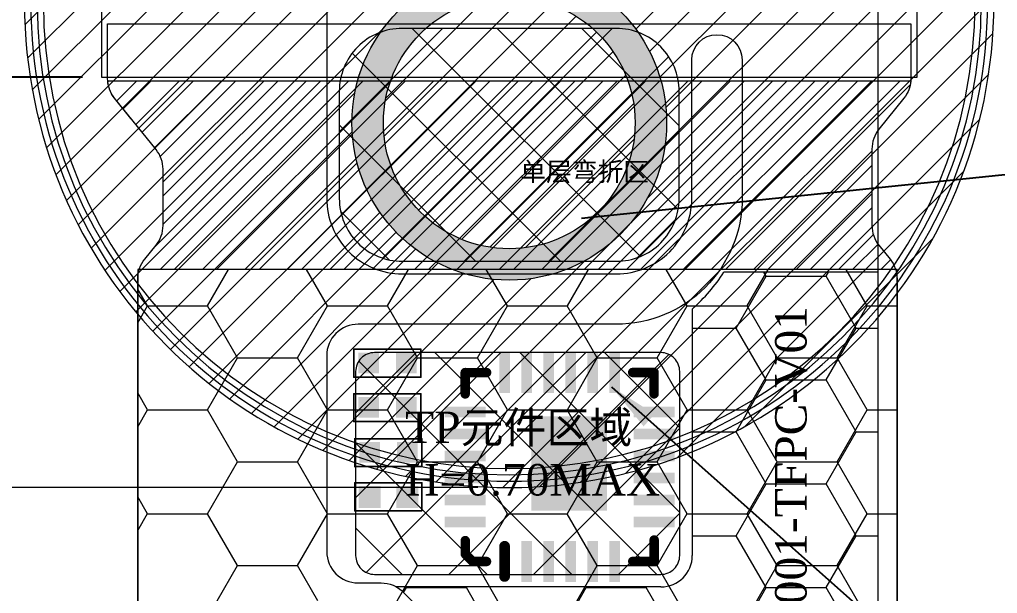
# Model space of a CAD drawing. Header units: millimetres. Extents: x 1403 to 2179, y 158 to 345.
# Drawn here: x 2031.53 to 2047.06, y 272.12 to 281.24 of the extents above; entities that cross this region are included whole.
import ezdxf

# ---------------------------------------------------------------- set-up
doc = ezdxf.new("R2010")
doc.units = ezdxf.units.MM
doc.layers.get('0').update_dxf_attribs({"lineweight": 5})
doc.layers.get('Defpoints').update_dxf_attribs({"lineweight": 5})
for name, color, linetype, lineweight in [('DIM', 3, 'Continuous', 5), ('EMI', 5, 'Continuous', 5), ('lens', 6, 'Continuous', 13), ('MFPC', 50, 'Continuous', 5), ('TFPC', 50, 'Continuous', 5), ('正保', 42, 'Continuous', 5)]:
    doc.layers.add(name, color=color, linetype=linetype, lineweight=lineweight)
for name, color, linetype in [('DIM（标注）', 3, 'Continuous'), ('LCD', 4, 'Continuous'), ('TOPLAYER', 1, 'Continuous'), ('TOPOVERLAY', 2, 'Continuous')]:
    doc.layers.add(name, color=color, linetype=linetype)
doc.styles.get("Standard").update_dxf_attribs({"font": 'txt', "bigfont": 'gbcbig.shx'})
doc.styles.add('宋体', font='')
doc.styles.add('黑体', font='simhei.ttf')
doc.styles.get('宋体').set_extended_font_data('SimSun')
doc.dimstyles.new('DIM', dxfattribs={"dimtxt": 0.8, "dimasz": 0.8, "dimexe": 0, "dimexo": 0.5, "dimgap": 0.11, "dimtad": 0, "dimzin": 1, "dimdsep": 46, "dimtxsty": '宋体', "dimcen": 0, "dimclrd": 256, "dimclre": 256, "dimclrt": 256, "dimadec": 0, "dimazin": 0, "dimtm": 1e-09, "dimtfac": 1, "dimtofl": 0, "dimtmove": 0, "dimatfit": 3, "dimfxl": 1, "dimlwe": -1, "dimarcsym": 0})
doc.dimstyles.new('STANDARD$0', dxfattribs={"dimtxt": 1.5, "dimasz": 1.2, "dimexe": 0.6, "dimexo": 0.4, "dimgap": 0.5, "dimtad": 0, "dimzin": 0, "dimdsep": 46, "dimtxsty": 'Standard', "dimcen": 0.09, "dimclrt": 256, "dimadec": 0, "dimazin": 0, "dimtfac": 1, "dimtofl": 0, "dimtmove": 0, "dimatfit": 3, "dimfxl": 1, "dimtolj": 1, "dimtzin": 0, "dimarcsym": 0})

# ---------------------------------------------------------------- blocks, each defined once
blk = doc.blocks.new('*D111')
at = {"layer": 'Defpoints', "color": 0, "lineweight": 5, "transparency": 16777216}
for p in [(2033.352, 311.265), (2025.973, 280.325), (2032.825, 280.325)]:
    blk.add_point(p, dxfattribs=at)
at = {"layer": 'DIM（标注）', "linetype": 'Continuous', "lineweight": -2, "transparency": 16777216}
for p, q in [((2033.052, 311.265), (2025.473, 311.265)), ((2025.973, 310.765), (2025.973, 302.777)), ((2025.973, 280.825), (2025.973, 292.005)), ((2032.525, 280.325), (2025.473, 280.325))]:
    blk.add_line(p, q, dxfattribs=at)
at = {"layer": 'DIM（标注）', "lineweight": 5, "transparency": 16777216}
for points in [[(2025.89, 310.765), (2026.057, 310.765), (2025.973, 311.265)], [(2025.89, 280.825), (2026.057, 280.825), (2025.973, 280.325)]]:
    blk.add_solid(points, dxfattribs=at)
at = {"layer": 'DIM（标注）', "lineweight": 0, "transparency": 16777216, "insert": (2025.973, 297.391), "char_height": 0.8, "attachment_point": 5, "rotation": 90, "style": '宋体'}
blk.add_mtext('\\A1;30.94±0.15(LCD OD)', dxfattribs=at)
blk = doc.blocks.new('*D132')
at = {"layer": 'Defpoints', "color": 0}
for p in [(2034.704, 312.78), (2022.211, 273.805), (2039.304, 273.805)]:
    blk.add_point(p, dxfattribs=at)
at = {"layer": 'DIM'}
for p, q in [((2034.204, 312.78), (2022.211, 312.78)), ((2038.804, 273.805), (2022.211, 273.805))]:
    blk.add_line(p, q, dxfattribs=at)
at = {"layer": 'DIM', "lineweight": -2}
for p, q in [((2022.211, 311.98), (2022.211, 297.531)), ((2022.211, 274.605), (2022.211, 289.053))]:
    blk.add_line(p, q, dxfattribs=at)
at = {"layer": 'DIM'}
for points in [[(2022.345, 311.98), (2022.078, 311.98), (2022.211, 312.78)], [(2022.078, 274.605), (2022.345, 274.605), (2022.211, 273.805)]]:
    blk.add_solid(points, dxfattribs=at)
at = {"layer": 'DIM', "lineweight": 5, "insert": (2022.211, 293.292), "char_height": 0.8, "attachment_point": 5, "rotation": 90, "style": '宋体'}
blk.add_mtext('\\A1;38.97%%p0.05(OD)', dxfattribs=at)
blk = doc.blocks.new('R110A4K-001-NH5-CVL-V01-A')
at = {"layer": 'lens', "linetype": 'Continuous'}
h = blk.add_hatch(color=7, dxfattribs=at)
h.dxf.hatch_style = 1
edge = h.paths.add_edge_path()
edge.add_arc((1700.14, 273.603), 2.5, 0, 360)
edge = h.paths.add_edge_path(flags=17)
edge.add_arc((1700.14, 273.603), 2, 0, 360)
for points in [[(1707.839, 275.509), (1707.839, 304.783, 0.414214), (1705.839, 306.783), (1694.439, 306.783, 0.414214), (1692.439, 304.783), (1692.439, 275.509, 1)], [(1707.739, 275.509), (1707.739, 304.783, 0.414214), (1705.839, 306.683), (1694.439, 306.683, 0.414214), (1692.539, 304.783), (1692.539, 275.509, 1)], [(1707.539, 275.509), (1707.539, 304.783, 0.414214), (1705.839, 306.483), (1694.439, 306.483, 0.414214), (1692.739, 304.783), (1692.739, 275.509, 1)]]:
    blk.add_lwpolyline(points, format="xyb", close=True, dxfattribs=at)
at = {"layer": 'lens', "color": 7, "linetype": 'Continuous'}
for radius in [2.5, 2]:
    blk.add_circle((1700.14, 273.603), radius, dxfattribs=at)

msp = doc.modelspace()

# ---------------------------------------------------------------- hatches: boundary and pattern name
at = {"lineweight": 5}
h = msp.add_hatch(dxfattribs=at)
h.set_pattern_fill('ANSI37', color=6, scale=0.3)
h.set_pattern_definition([(45, (194.5833, 0), (-0.6735192, 0.6735192), []), (135, (194.5833, 0), (-0.6735192, -0.6735192), [])])
edge = h.paths.add_edge_path()
edge.add_line((2041.005, 281.099), (2037.605, 281.099))
edge.add_arc((2037.605, 280.099), 1, 90, 180)
edge.add_line((2036.605, 280.099), (2036.605, 278.399))
edge.add_arc((2037.605, 278.399), 1, 180, 270)
edge.add_line((2037.605, 277.399), (2041.005, 277.399))
edge.add_arc((2041.005, 278.399), 1, 270, 360)
edge.add_line((2042.005, 278.399), (2042.005, 280.099))
edge.add_arc((2041.005, 280.099), 1, 360, 450)
h = msp.add_hatch(dxfattribs=at)
h.set_pattern_fill('ANSI32', color=251, scale=0.05)
h.set_pattern_definition([(45, (167.6119, 4.66793), (-0.3367596, 0.3367596), []), (45, (167.8364, 4.66793), (-0.3367596, 0.3367596), [])])
edge = h.paths.add_edge_path()
edge.add_line((2045.684, 280.268), (2032.926, 280.268))
edge.add_arc((2033.425, 280.302), 0.5, 183.9077, 218.9575)
edge.add_line((2033.036, 279.988), (2033.694, 279.174))
edge.add_arc((2033.305, 278.86), 0.5, 0, 38.9575, ccw=False)
edge.add_line((2033.805, 278.86), (2033.805, 277.968))
edge.add_arc((2033.305, 277.968), 0.5, 321.0425, 360, ccw=False)
edge.add_line((2033.694, 277.654), (2033.516, 277.434))
edge.add_arc((2033.905, 277.12), 0.5, 141.0425, 162.7565)
edge.add_line((2033.427, 277.268), (2045.443, 277.268))
edge.add_arc((2044.966, 277.12), 0.5, 17.2435, 38.9575)
edge.add_line((2045.354, 277.434), (2045.177, 277.654))
edge.add_arc((2045.566, 277.968), 0.5, 180, 218.9575, ccw=False)
edge.add_line((2045.066, 277.968), (2045.066, 279.182))
edge.add_arc((2045.566, 279.182), 0.5, 141.0425, 180, ccw=False)
edge.add_line((2045.177, 279.496), (2045.574, 279.988))
edge.add_arc((2045.185, 280.302), 0.5, 321.0425, 356.08)
at = {"layer": 'DIM'}
h = msp.add_hatch(dxfattribs=at)
h.set_pattern_fill('ANSI31', color=251, scale=0.128, style=0)
h.set_pattern_definition([(45, (-1074.1601, 481.26854), (-0.287368196, 0.287368196), [])])
edge = h.paths.add_edge_path(flags=0)
edge.add_arc((2039.305, 279.599), 2, 0, 360)
edge = h.paths.add_edge_path(flags=16)
edge.add_arc((2039.305, 279.599), 2.5, 0, 360)
edge = h.paths.add_edge_path()
edge.add_line((2047.004, 281.505), (2047.004, 310.78))
edge.add_arc((2045.004, 310.78), 2, 0, 90)
edge.add_line((2045.004, 312.78), (2033.604, 312.78))
edge.add_arc((2033.604, 310.78), 2, 90, 180)
edge.add_line((2031.604, 310.78), (2031.604, 281.505))
edge.add_arc((2039.304, 281.505), 7.7, 180, 360)
edge = h.paths.add_edge_path(flags=16)
edge.add_arc((2034.524, 285.389), 0.8, 180, 270, ccw=False)
edge.add_line((2033.724, 285.389), (2033.724, 309.567))
edge.add_arc((2034.524, 309.567), 0.8, 90, 180, ccw=False)
edge.add_line((2034.524, 310.367), (2044.086, 310.367))
edge.add_arc((2044.086, 309.567), 0.8, 0, 90, ccw=False)
edge.add_line((2044.886, 309.567), (2044.886, 285.389))
edge.add_arc((2044.086, 285.389), 0.8, 270, 360, ccw=False)
edge.add_line((2044.086, 284.589), (2034.524, 284.589))
at = {"layer": 'EMI', "lineweight": 5}
h = msp.add_hatch(dxfattribs=at)
h.set_pattern_fill('HONEY', color=256, scale=0.3)
h.set_pattern_definition([(0, (167.6119, 101.8113), (1.42875, 0.824889), [0.9525, -1.905]), (120, (167.6119, 101.8113), (-1.42874983, 0.8248893), [0.9525, -1.905]), (60, (167.6119, 101.8113), (1.7e-07, 1.6497783), [-1.905, 0.9525])])
edge = h.paths.add_edge_path()
edge.add_line((2045.466, 262.596), (2045.466, 263.221))
edge.add_line((2045.466, 263.221), (2038.739, 263.221))
edge.add_line((2038.739, 263.221), (2038.739, 268.105))
edge.add_line((2038.739, 268.105), (2045.466, 268.105))
edge.add_line((2045.466, 268.105), (2045.466, 277.268))
edge.add_line((2045.466, 277.268), (2033.405, 277.268))
edge.add_line((2033.405, 277.268), (2033.405, 262.096))
edge.add_line((2033.405, 262.096), (2044.966, 262.096))
edge.add_arc((2044.966, 262.596), 0.5, 270, 360)
h.paths.add_polyline_path([(2033.844, 272.003), (2037.844, 272.003), (2037.844, 264.003), (2033.844, 264.003)], flags=16)
h = msp.add_hatch(dxfattribs=at)
h.set_pattern_fill('HONEY', color=256, scale=0.3)
h.set_pattern_definition([(0, (194.58326, 0), (1.42875, 0.8248892), [0.9525, -1.905]), (120, (194.58326, 0), (-1.42875, 0.8248892), [0.9525, -1.905]), (60, (194.58326, 0), (3e-09, 1.6497784), [-1.905, 0.9525])])
h.paths.add_polyline_path([(2045.166, 277.226), (2042.715, 277.226, -0.068899), (2042.213, 276.644), (2042.213, 272.725, -0.414214), (2041.713, 272.225), (2037.514, 272.225, -0.06796), (2037.622, 272.143), (2039.219, 270.546, -0.198912), (2039.366, 270.193), (2039.366, 267.633), (2045.166, 267.633)])
at = {"layer": 'TFPC', "lineweight": 5}
h = msp.add_hatch(dxfattribs=at)
h.set_pattern_fill('ANSI37', color=1, scale=0.3, style=0)
h.set_pattern_definition([(45, (167.6119, 4.6679), (-0.6735192, 0.6735192), []), (135, (167.6119, 4.6679), (-0.6735192, -0.6735192), [])])
edge = h.paths.add_edge_path()
edge.add_line((2036.865, 275.648), (2036.865, 272.725))
edge.add_arc((2037.165, 272.725), 0.3, 180, 270)
edge.add_line((2037.165, 272.425), (2041.713, 272.425))
edge.add_arc((2041.713, 272.725), 0.3, 270, 360)
edge.add_line((2042.013, 272.725), (2042.013, 275.648))
edge.add_arc((2041.713, 275.648), 0.3, 0, 90)
edge.add_line((2041.713, 275.948), (2037.165, 275.948))
edge.add_arc((2037.165, 275.648), 0.3, 90, 180)
h.paths.add_polyline_path([(2037.546, 275.175), (2041.697, 275.175), (2041.697, 273.562), (2037.546, 273.562)], flags=24)

# ---------------------------------------------------------------- linework, layer by layer
at = {"color": 6, "lineweight": 5}
msp.add_lwpolyline([(2041.005, 281.099), (2037.605, 281.099, 0.414214), (2036.605, 280.099), (2036.605, 278.399, 0.414214), (2037.605, 277.399), (2041.005, 277.399, 0.414214), (2042.005, 278.399), (2042.005, 280.099, 0.414214)], format="xyb", close=True, dxfattribs=at)
at = {"color": 251, "lineweight": 5}
msp.add_lwpolyline([(2033.294, 279.669), (2033.036, 279.988, -0.154137), (2032.926, 280.268), (2045.684, 280.268, -0.152936), (2045.575, 279.989, 0.003279), (2045.571, 279.984)], format="xyb", dxfattribs=at)
msp.add_lwpolyline([(2045.443, 277.268), (2033.427, 277.268)], dxfattribs=at)
at = {"layer": 'EMI', "lineweight": 5}
for p, q in [((2045.166, 277.226), (2042.715, 277.226)), ((2045.166, 267.633), (2045.166, 277.226)), ((2042.213, 276.644), (2042.213, 272.725)), ((2041.713, 272.225), (2037.514, 272.225))]:
    msp.add_line(p, q, dxfattribs=at)
msp.add_lwpolyline([(2045.466, 262.596), (2045.466, 263.221), (2038.739, 263.221), (2038.739, 268.105), (2045.466, 268.105), (2045.466, 277.268), (2033.405, 277.268), (2033.405, 262.096), (2044.966, 262.096, 0.414214)], format="xyb", close=True, dxfattribs=at)
for centre, radius, start, end in [((2040.366, 278.748), 2.8, 311.2956, 327.0613), ((2041.713, 272.725), 0.5, 270, 0)]:
    msp.add_arc(centre, radius, start, end, dxfattribs=at)
at = {"layer": 'LCD', "color": 2, "lineweight": 5}
msp.add_lwpolyline([(2032.825, 280.325), (2045.785, 280.325), (2045.785, 311.265), (2032.825, 311.265)], close=True, dxfattribs=at)
at = {"layer": 'MFPC', "color": 1, "lineweight": 0}
for points in [[(2022.274, 269.076, -0.414214), (2022.774, 269.576), (2032.405, 269.576, 0.414214), (2033.405, 270.576), (2033.405, 277.12, -0.17164), (2033.516, 277.434), (2033.694, 277.654, 0.17164), (2033.805, 277.968), (2033.805, 278.86, 0.17164), (2033.694, 279.174), (2033.036, 279.988, -0.17164), (2032.925, 280.302), (2032.925, 281.17), (2045.685, 281.17), (2045.685, 280.302, -0.170488), (2045.575, 279.989)], [(2045.574, 279.988), (2045.177, 279.496, 0.17164), (2045.066, 279.182), (2045.066, 277.968, 0.17164), (2045.177, 277.654), (2045.354, 277.434, -0.17164), (2045.466, 277.12), (2045.466, 262.596, -0.414214), (2044.966, 262.096), (2022.774, 262.096, -0.414214), (2022.274, 262.596)]]:
    msp.add_lwpolyline(points, format="xyb", dxfattribs=at)
at = {"layer": 'TFPC', "lineweight": 0}
msp.add_lwpolyline([(2036.405, 282.515), (2036.405, 278.399, 0.414214), (2037.605, 277.199), (2041.005, 277.199, 0.414214), (2042.205, 278.399), (2042.205, 280.599, -1), (2043.005, 280.599), (2043.005, 278.399, -0.414214), (2041.005, 276.399), (2036.905, 276.399, 0.414214), (2036.405, 275.899), (2036.405, 272.789, 0.414193), (2036.905, 272.289), (2037.269, 272.289, -0.198894), (2037.622, 272.143), (2039.219, 270.546, -0.198912), (2039.366, 270.193), (2039.366, 264.803, 0.414214), (2039.566, 264.603), (2044.966, 264.603, 0.414214), (2045.166, 264.803), (2045.166, 281.841, 0.199613)], format="xyb", dxfattribs=at)
at = {"layer": 'TFPC', "color": 1, "lineweight": 0}
msp.add_lwpolyline([(2036.865, 275.648), (2036.865, 272.725, 0.414214), (2037.165, 272.425), (2041.713, 272.425, 0.414214), (2042.013, 272.725), (2042.013, 275.648, 0.414214), (2041.713, 275.948), (2037.165, 275.948, 0.414214)], format="xyb", close=True, dxfattribs=at)
at = {"layer": 'TOPLAYER', "const_width": 0.17}
msp.add_lwpolyline([(2039.231, 272.391), (2039.231, 272.871)], dxfattribs=at)
at = {"layer": 'TOPLAYER', "const_width": 0.085}
for points in [[(2039.231, 272.829, 1), (2039.231, 272.914, 1)], [(2039.231, 272.349, 1), (2039.231, 272.434, 1)]]:
    msp.add_lwpolyline(points, format="xyb", close=True, dxfattribs=at)
at = {"layer": 'TOPLAYER'}
for points in [[(2036.906, 275.949), (2036.906, 275.619), (2037.236, 275.949), (2037.236, 275.619)], [(2037.506, 275.949), (2037.506, 275.619), (2037.836, 275.949), (2037.836, 275.619)], [(2039.146, 275.306), (2039.316, 275.306), (2039.146, 275.956), (2039.316, 275.956)], [(2039.496, 275.306), (2039.666, 275.306), (2039.496, 275.956), (2039.666, 275.956)], [(2039.846, 275.306), (2040.016, 275.306), (2039.846, 275.956), (2040.016, 275.956)], [(2040.196, 275.306), (2040.366, 275.306), (2040.196, 275.956), (2040.366, 275.956)], [(2040.546, 275.306), (2040.716, 275.306), (2040.546, 275.956), (2040.716, 275.956)], [(2040.896, 275.306), (2041.066, 275.306), (2040.896, 275.956), (2041.066, 275.956)], [(2036.906, 275.243), (2036.906, 274.913), (2037.236, 275.243), (2037.236, 274.913)], [(2037.506, 275.243), (2037.506, 274.913), (2037.836, 275.243), (2037.836, 274.913)], [(2038.931, 274.921), (2038.931, 275.091), (2038.281, 274.921), (2038.281, 275.091)], [(2041.281, 275.091), (2041.281, 274.921), (2041.931, 275.091), (2041.931, 274.921)], [(2040.856, 273.436), (2040.856, 274.936), (2039.656, 273.436), (2039.656, 274.936)], [(2038.931, 274.571), (2038.931, 274.741), (2038.281, 274.571), (2038.281, 274.741)], [(2041.281, 274.741), (2041.281, 274.571), (2041.931, 274.741), (2041.931, 274.571)], [(2036.921, 274.528), (2036.921, 274.198), (2037.25, 274.528), (2037.25, 274.198)], [(2037.521, 274.528), (2037.521, 274.198), (2037.85, 274.528), (2037.85, 274.198)], [(2038.931, 274.221), (2038.931, 274.391), (2038.281, 274.221), (2038.281, 274.391)], [(2041.281, 274.391), (2041.281, 274.221), (2041.931, 274.391), (2041.931, 274.221)], [(2038.931, 273.871), (2038.931, 274.041), (2038.281, 273.871), (2038.281, 274.041)], [(2041.281, 274.041), (2041.281, 273.871), (2041.931, 274.041), (2041.931, 273.871)], [(2037.26, 273.827), (2036.911, 273.827), (2037.26, 273.477), (2036.911, 273.477)], [(2037.86, 273.827), (2037.511, 273.827), (2037.86, 273.477), (2037.511, 273.477)], [(2038.931, 273.521), (2038.931, 273.691), (2038.281, 273.521), (2038.281, 273.691)], [(2041.281, 273.691), (2041.281, 273.521), (2041.931, 273.691), (2041.931, 273.521)], [(2038.931, 273.171), (2038.931, 273.341), (2038.281, 273.171), (2038.281, 273.341)], [(2041.281, 273.341), (2041.281, 273.171), (2041.931, 273.341), (2041.931, 273.171)], [(2039.666, 272.956), (2039.496, 272.956), (2039.666, 272.306), (2039.496, 272.306)], [(2040.016, 272.956), (2039.846, 272.956), (2040.016, 272.306), (2039.846, 272.306)], [(2040.366, 272.956), (2040.196, 272.956), (2040.366, 272.306), (2040.196, 272.306)], [(2040.716, 272.956), (2040.546, 272.956), (2040.716, 272.306), (2040.546, 272.306)], [(2041.066, 272.956), (2040.896, 272.956), (2041.066, 272.306), (2040.896, 272.306)]]:
    msp.add_solid(points, dxfattribs=at)
at = {"layer": 'TOPOVERLAY'}
for points, const_width in [([(2036.835, 275.558), (2036.835, 276.001)], 0.025), ([(2036.835, 276.001), (2037.901, 276.001)], 0.025), ([(2037.901, 275.558), (2037.901, 276.001)], 0.025), ([(2038.605, 275.292), (2038.605, 275.631)], 0.15), ([(2038.616, 275.631), (2038.945, 275.631)], 0.15), ([(2041.266, 275.632), (2041.606, 275.632)], 0.15), ([(2041.606, 275.292), (2041.606, 275.622)], 0.15), ([(2036.835, 275.558), (2037.851, 275.558)], 0.025), ([(2037.852, 275.558), (2037.901, 275.558)], 0.025), ([(2036.835, 274.852), (2036.835, 275.295)], 0.025), ([(2037.901, 275.295), (2036.835, 275.295)], 0.025), ([(2037.901, 274.852), (2037.901, 275.295)], 0.025), ([(2037.851, 274.852), (2036.835, 274.852)], 0.025), ([(2037.901, 274.852), (2037.852, 274.852)], 0.025), ([(2036.849, 274.137), (2036.849, 274.58)], 0.025), ([(2037.915, 274.58), (2036.849, 274.58)], 0.025), ([(2037.915, 274.137), (2037.915, 274.58)], 0.025), ([(2037.865, 274.137), (2036.849, 274.137)], 0.025), ([(2037.915, 274.137), (2037.866, 274.137)], 0.025), ([(2036.849, 273.436), (2036.849, 273.879)], 0.025), ([(2037.915, 273.879), (2036.849, 273.879)], 0.025), ([(2037.915, 273.436), (2037.915, 273.879)], 0.025), ([(2037.865, 273.436), (2036.849, 273.436)], 0.025), ([(2037.915, 273.436), (2037.866, 273.436)], 0.025), ([(2038.606, 272.75), (2038.606, 272.962)], 0.15), ([(2041.607, 272.631), (2041.607, 272.971)], 0.15), ([(2038.606, 272.75), (2038.726, 272.629)], 0.15), ([(2038.726, 272.629), (2038.944, 272.629)], 0.15), ([(2041.267, 272.631), (2041.596, 272.631)], 0.15)]:
    msp.add_lwpolyline(points, dxfattribs=dict(at, const_width=const_width))
for points, const_width in [([(2036.841, 276.001, 1), (2036.829, 276.001, 1)], 0.0125), ([(2036.841, 276.001, 1), (2036.829, 276.001, 1)], 0.0125), ([(2037.907, 276.001, 1), (2037.895, 276.001, 1)], 0.0125), ([(2037.907, 276.001, 1), (2037.895, 276.001, 1)], 0.0125), ([(2038.605, 275.594, 1), (2038.605, 275.669, 1)], 0.075), ([(2038.616, 275.594, 1), (2038.616, 275.669, 1)], 0.075), ([(2038.945, 275.594, 1), (2038.945, 275.669, 1)], 0.075), ([(2041.266, 275.595, 1), (2041.266, 275.67, 1)], 0.075), ([(2041.606, 275.595, 1), (2041.606, 275.67, 1)], 0.075), ([(2041.606, 275.584, 1), (2041.606, 275.659, 1)], 0.075), ([(2036.841, 275.558, 1), (2036.829, 275.558, 1)], 0.0125), ([(2036.841, 275.558, 1), (2036.829, 275.558, 1)], 0.0125), ([(2037.857, 275.558, 1), (2037.845, 275.558, 1)], 0.0125), ([(2037.858, 275.558, 1), (2037.846, 275.558, 1)], 0.0125), ([(2037.907, 275.558, 1), (2037.895, 275.558, 1)], 0.0125), ([(2037.907, 275.558, 1), (2037.895, 275.558, 1)], 0.0125), ([(2036.842, 275.295, 1), (2036.829, 275.295, 1)], 0.0125), ([(2036.842, 275.295, 1), (2036.829, 275.295, 1)], 0.0125), ([(2037.908, 275.295, 1), (2037.895, 275.295, 1)], 0.0125), ([(2037.908, 275.295, 1), (2037.895, 275.295, 1)], 0.0125), ([(2038.605, 275.254, 1), (2038.605, 275.329, 1)], 0.075), ([(2041.606, 275.255, 1), (2041.606, 275.33, 1)], 0.075), ([(2036.842, 274.852, 1), (2036.829, 274.852, 1)], 0.0125), ([(2036.842, 274.852, 1), (2036.829, 274.852, 1)], 0.0125), ([(2037.858, 274.852, 1), (2037.845, 274.852, 1)], 0.0125), ([(2037.859, 274.852, 1), (2037.846, 274.852, 1)], 0.0125), ([(2037.908, 274.852, 1), (2037.895, 274.852, 1)], 0.0125), ([(2037.908, 274.852, 1), (2037.895, 274.852, 1)], 0.0125), ([(2036.856, 274.58, 1), (2036.843, 274.58, 1)], 0.0125), ([(2036.856, 274.58, 1), (2036.843, 274.58, 1)], 0.0125), ([(2037.922, 274.58, 1), (2037.909, 274.58, 1)], 0.0125), ([(2037.922, 274.58, 1), (2037.909, 274.58, 1)], 0.0125), ([(2036.856, 274.137, 1), (2036.843, 274.137, 1)], 0.0125), ([(2036.856, 274.137, 1), (2036.843, 274.137, 1)], 0.0125), ([(2037.872, 274.137, 1), (2037.859, 274.137, 1)], 0.0125), ([(2037.873, 274.137, 1), (2037.86, 274.137, 1)], 0.0125), ([(2037.922, 274.137, 1), (2037.909, 274.137, 1)], 0.0125), ([(2037.922, 274.137, 1), (2037.909, 274.137, 1)], 0.0125), ([(2036.856, 273.879, 1), (2036.843, 273.879, 1)], 0.0125), ([(2036.856, 273.879, 1), (2036.843, 273.879, 1)], 0.0125), ([(2037.922, 273.879, 1), (2037.909, 273.879, 1)], 0.0125), ([(2037.922, 273.879, 1), (2037.909, 273.879, 1)], 0.0125), ([(2036.856, 273.436, 1), (2036.843, 273.436, 1)], 0.0125), ([(2036.856, 273.436, 1), (2036.843, 273.436, 1)], 0.0125), ([(2037.872, 273.436, 1), (2037.859, 273.436, 1)], 0.0125), ([(2037.873, 273.436, 1), (2037.86, 273.436, 1)], 0.0125), ([(2037.922, 273.436, 1), (2037.909, 273.436, 1)], 0.0125), ([(2037.922, 273.436, 1), (2037.909, 273.436, 1)], 0.0125), ([(2038.606, 272.924, 1), (2038.606, 272.999, 1)], 0.075), ([(2041.607, 272.934, 1), (2041.607, 273.009, 1)], 0.075), ([(2038.606, 272.712, 1), (2038.606, 272.787, 1)], 0.075), ([(2038.606, 272.712, 1), (2038.606, 272.787, 1)], 0.075), ([(2038.726, 272.592, 1), (2038.726, 272.667, 1)], 0.075), ([(2038.726, 272.592, 1), (2038.726, 272.667, 1)], 0.075), ([(2038.944, 272.592, 1), (2038.944, 272.667, 1)], 0.075), ([(2041.267, 272.594, 1), (2041.267, 272.669, 1)], 0.075), ([(2041.596, 272.594, 1), (2041.596, 272.669, 1)], 0.075), ([(2041.607, 272.594, 1), (2041.607, 272.669, 1)], 0.075)]:
    msp.add_lwpolyline(points, format="xyb", close=True, dxfattribs=dict(at, const_width=const_width))
at = {"layer": '正保'}
msp.add_lwpolyline([(2031.847, 311.171, -0.351391), (2031.359, 310.78), (2028.304, 310.78, 0.414214), (2027.804, 310.28), (2027.804, 307.28, 0.414214), (2028.304, 306.78), (2031.304, 306.78, -0.414214), (2031.804, 306.28), (2031.804, 281.505, 1), (2046.804, 281.505), (2046.804, 310.78, 0.414214), (2045.004, 312.58), (2033.604, 312.58, 0.351391)], format="xyb", close=True, dxfattribs=at)

# ---------------------------------------------------------------- block references
at = {"layer": 'DIM', "lineweight": 5}
msp.add_blockref('R110A4K-001-NH5-CVL-V01-A', (339.165, 5.996), dxfattribs=at)

# ---------------------------------------------------------------- texts
at = {"color": 251, "lineweight": 5, "insert": (2039.48, 278.973), "char_height": 0.3, "width": 13.2474, "attachment_point": 1, "style": '黑体'}
msp.add_mtext('\\pt0,2.1,3;单层弯折区', dxfattribs=at)
at = {"lineweight": 5, "insert": (2044.04, 268.594), "char_height": 0.42, "width": 8.66861, "attachment_point": 7, "rotation": 90, "style": '宋体'}
msp.add_mtext('{\\fTimes New Roman|b0|i0|c134|p18;\\H1.19x;R110A4K-001-TFPC-V01}', dxfattribs=at)
at = {"lineweight": 5, "insert": (2037.651, 273.667), "char_height": 0.42, "width": 3.81816, "attachment_point": 7, "style": '宋体'}
msp.add_mtext('{\\fTimes New Roman|b0|i0|c0|p18;\\H1.19x;TP\\fSimSun|b0|i0|c134|p2;元件区域\\fTimes New Roman|b0|i0|c0|p18;\\PH=0.70MAX}', dxfattribs=at)

# ---------------------------------------------------------------- dimensions: what is measured, and where the dimension line sits
at = {"layer": 'DIM', "lineweight": 5}
dim = msp.add_linear_dim(base=(2022.2112, 273.805), p1=(2034.7042, 312.7796), p2=(2039.304, 273.805), angle=90, text='<>(OD)', dimstyle='DIM', override={"dimgap": 0.11, "dimtol": 1, "dimlim": 0, "dimtp": 0.05, "dimtm": 0.05, "dimtfac": 1, "dimtdec": 3, "dimtolj": 1}, dxfattribs=at)
dim.commit()
dim.dimension.update_dxf_attribs({"geometry": '*D132', "text_midpoint": (2022.2112, 293.2923)})
at = {"layer": 'DIM（标注）', "lineweight": 0}
dim = msp.add_linear_dim(base=(2025.973, 280.325), p1=(2033.352, 311.265), p2=(2032.825, 280.325), angle=270, text='<>(LCD OD)', dimstyle='STANDARD$0', override={"dimtxt": 0.8, "dimasz": 0.5, "dimexe": 0.5, "dimexo": 0.3, "dimgap": 0.11, "dimzin": 1, "dimtxsty": '宋体', "dimcen": 0, "dimclrd": 256, "dimclre": 256, "dimtol": 1, "dimtp": 0.15, "dimtm": 0.15, "dimtdec": 3, "dimfxl": 0.5, "dimtzin": 8}, dxfattribs=at)
dim.commit()
dim.dimension.update_dxf_attribs({"geometry": '*D111', "text_midpoint": (2025.973, 297.391), "dimtype": 160})

# ---------------------------------------------------------------- leaders
at = {"layer": 'DIM', "lineweight": 5}
for points in [[(2040.455, 278.082), (2047.723, 278.833), (2055.809, 278.833)], [(2040.929, 275.405), (2049.473, 267.813), (2070.087, 267.813)]]:
    msp.add_leader(points, dimstyle='DIM', override={"dimgap": 0.11, "dimtad": 0, "dimfxl": 0.5}, dxfattribs=at)

doc.saveas('drawing.dxf')
